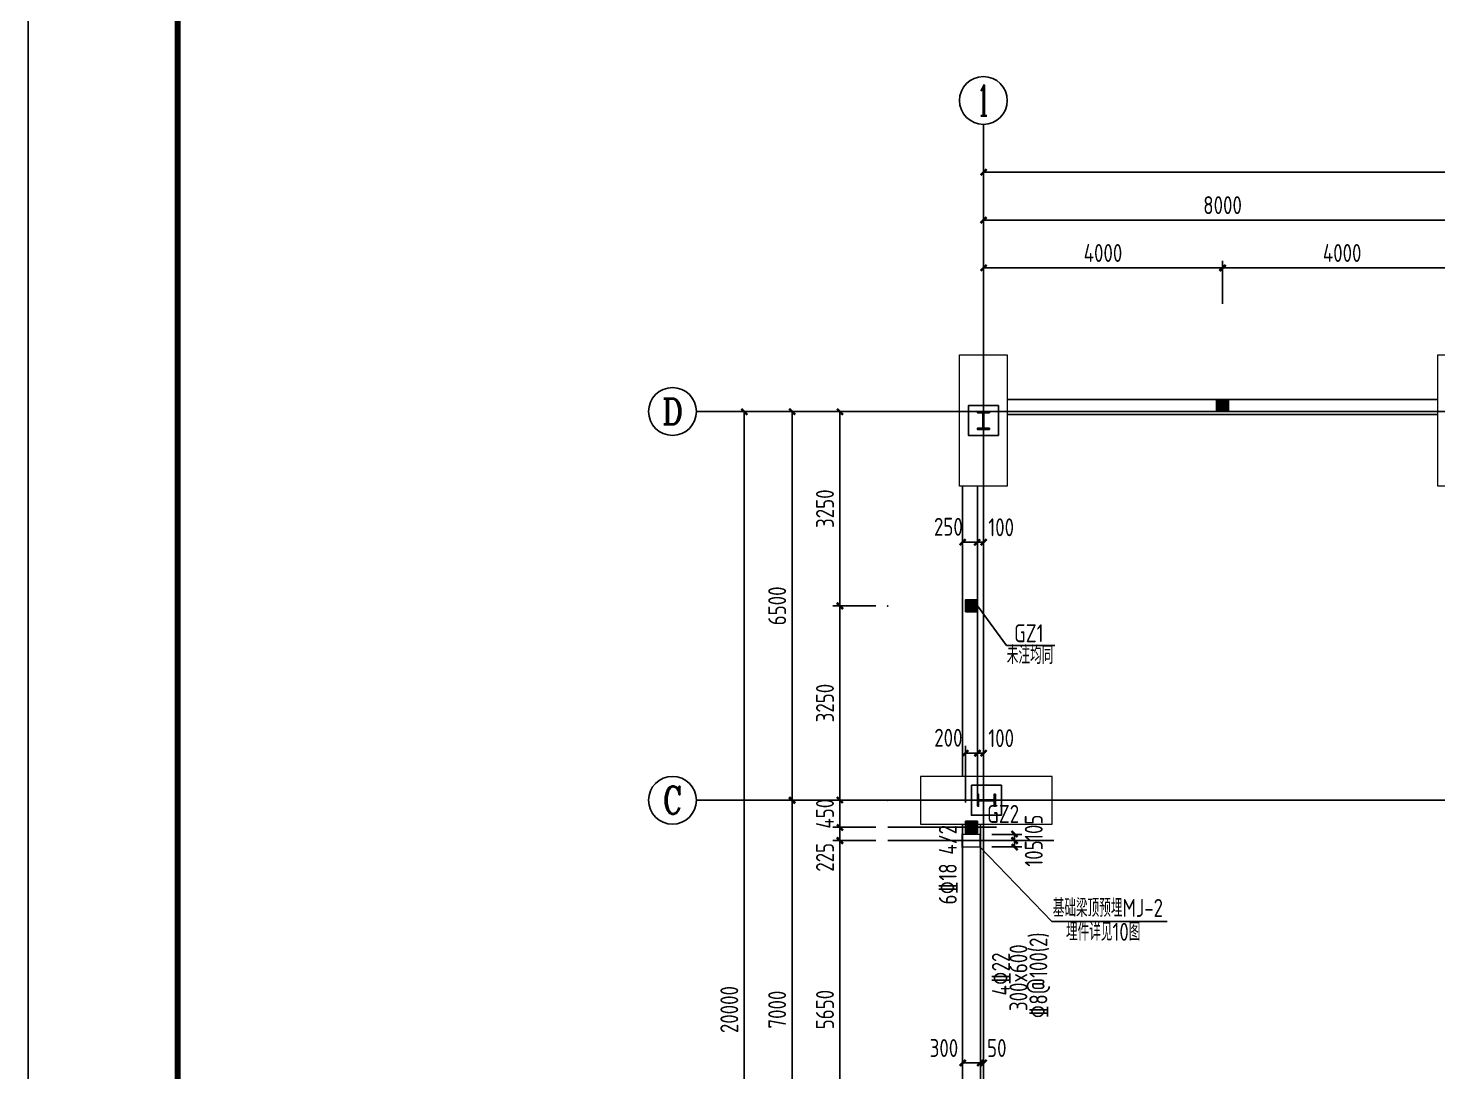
# Model space of a CAD drawing. Header units: millimetres. Extents: x 866561 to 877878, y 40199 to 44891.
# Drawn here: x 869400.5 to 869636.3, y 40552.2 to 40726.7 of the extents above; entities that cross this region are included whole.
import ezdxf
from ezdxf.enums import TextEntityAlignment as Align

# ---------------------------------------------------------------- set-up
doc = ezdxf.new("R2010")
doc.units = ezdxf.units.MM
doc.header["$LTSCALE"] = 1000
doc.header["$MEASUREMENT"] = 0
doc.linetypes.add('DOTE', pattern=[2.42, 2, -0.2, 0.02, -0.2])
for name, color, linetype in [('AXIS', 3, 'Continuous'), ('AXIS_TEXT', 7, 'Continuous'), ('DIM', 7, 'Continuous'), ('DOTE', 1, 'DOTE'), ('M_Prof', 2, 'Continuous'), ('WINDOW', 4, 'Continuous'), ('尺寸标注', 7, 'Continuous'), ('层14', 2, 'Continuous'), ('标注', 7, 'Continuous'), ('梁', 4, 'Continuous'), ('梁集中标注', 2, 'Continuous'), ('索引符号标注', 253, 'Continuous')]:
    doc.layers.add(name, color=color, linetype=linetype)
doc.layers.add('承台基础', color=23, linetype='Continuous', lineweight=18)
doc.styles.add('_TCH_AXIS', font='COMPLEX', dxfattribs={"bigfont": 'GBCBIG'})
doc.styles.add('COMPLEX', font='COMPLEX')
doc.styles.add('GBHZ', font='gbenor.shx', dxfattribs={"width": 0.9, "bigfont": 'gbcbig.shx'})
doc.dimstyles.new('Y100', dxfattribs={"dimscale": 0, "dimtxt": 3, "dimasz": 0.01, "dimexe": 1.2, "dimexo": 2, "dimgap": 1, "dimtad": 1, "dimdec": 0, "dimlfac": 100, "dimzin": 0, "dimdsep": 46, "dimtxsty": 'GBHZ', "dimblk": 'DX', "dimcen": 0.09, "dimdle": 1, "dimclrd": 7, "dimclre": 7, "dimclrt": 7, "dimadec": 0, "dimazin": 0, "dimtfac": 1, "dimtdec": 0, "dimtix": 1, "dimtmove": 2, "dimatfit": 3, "dimldrblk": 'DX', "dimfxl": 0, "dimtolj": 1, "dimtzin": 0, "dimarcsym": 0})

# ---------------------------------------------------------------- blocks, each defined once
blk = doc.blocks.new('_AXISO')
blk.add_circle((0, 0), 0.5)
at = {"layer": 'AXIS_TEXT', "style": 'COMPLEX', "width": 1.041667}
blk.add_attdef('A', text='', height=0.56, dxfattribs=at).set_placement((-0.25, -0.28), (0.25, -0.28), align=Align.FIT)
blk = doc.blocks.new('DX')
at = {"color": 0, "linetype": 'ByBlock', "const_width": 40}
blk.add_lwpolyline([(-54, -51), (46, 49)], dxfattribs=at)
blk = doc.blocks.new('*D238')
at = {"layer": 'Defpoints', "color": 0, "transparency": 16777216}
for p in [(869528.29, 40597.64), (869544.29, 40597.64), (869544.29, 40527.64)]:
    blk.add_point(p, dxfattribs=at)
at = {"layer": 'dim', "color": 7, "lineweight": -2, "transparency": 16777216}
for p, q in [((869542.29, 40597.64), (869527.09, 40597.64)), ((869528.29, 40527.65), (869528.29, 40597.63)), ((869542.29, 40527.64), (869527.09, 40527.64))]:
    blk.add_line(p, q, dxfattribs=at)
at = {"layer": 'dim', "color": 7, "lineweight": -2, "transparency": 16777216, "xscale": 0.01, "yscale": 0.01, "zscale": 0.01}
for p, rotation in [((869528.29, 40597.64), 90), ((869528.29, 40527.64), 270)]:
    blk.add_blockref('DX', p, dxfattribs=dict(at, rotation=rotation))
at = {"layer": 'dim', "color": 7, "transparency": 16777216, "insert": (869525.79, 40562.64), "char_height": 3, "attachment_point": 5, "rotation": 90, "style": 'GBHZ'}
blk.add_mtext('\\A1;7000', dxfattribs=at)
blk = doc.blocks.new('*D239')
at = {"layer": 'Defpoints', "color": 0, "transparency": 16777216}
for p in [(869528.29, 40662.64), (869544.29, 40662.64), (869544.29, 40597.64)]:
    blk.add_point(p, dxfattribs=at)
at = {"layer": 'dim', "color": 7, "lineweight": -2, "transparency": 16777216}
for p, q in [((869542.29, 40662.64), (869527.09, 40662.64)), ((869528.29, 40597.65), (869528.29, 40662.63)), ((869542.29, 40597.64), (869527.09, 40597.64))]:
    blk.add_line(p, q, dxfattribs=at)
at = {"layer": 'dim', "color": 7, "lineweight": -2, "transparency": 16777216, "xscale": 0.01, "yscale": 0.01, "zscale": 0.01}
for p, rotation in [((869528.29, 40662.64), 90), ((869528.29, 40597.64), 270)]:
    blk.add_blockref('DX', p, dxfattribs=dict(at, rotation=rotation))
at = {"layer": 'dim', "color": 7, "transparency": 16777216, "insert": (869525.79, 40630.14), "char_height": 3, "attachment_point": 5, "rotation": 90, "style": 'GBHZ'}
blk.add_mtext('\\A1;6500', dxfattribs=at)
blk = doc.blocks.new('*D226')
at = {"layer": 'Defpoints', "color": 0, "transparency": 16777216}
for p in [(869544.29, 40662.64), (869520.29, 40462.64), (869544.29, 40462.64)]:
    blk.add_point(p, dxfattribs=at)
at = {"layer": 'dim', "color": 7, "lineweight": -2, "transparency": 16777216}
for p, q in [((869542.29, 40662.64), (869519.09, 40662.64)), ((869520.29, 40662.63), (869520.29, 40462.65)), ((869542.29, 40462.64), (869519.09, 40462.64))]:
    blk.add_line(p, q, dxfattribs=at)
at = {"layer": 'dim', "color": 7, "lineweight": -2, "transparency": 16777216, "xscale": 0.01, "yscale": 0.01, "zscale": 0.01}
for p, rotation in [((869520.29, 40662.64), 90), ((869520.29, 40462.64), 270)]:
    blk.add_blockref('DX', p, dxfattribs=dict(at, rotation=rotation))
at = {"layer": 'dim', "color": 7, "transparency": 16777216, "insert": (869517.79, 40562.64), "char_height": 3, "attachment_point": 5, "rotation": 90, "style": 'GBHZ'}
blk.add_mtext('\\A1;20000', dxfattribs=at)
blk = doc.blocks.new('*D219')
at = {"layer": 'Defpoints', "color": 0, "transparency": 16777216}
for p in [(869640.29, 40694.64), (869560.29, 40678.64), (869640.29, 40678.64)]:
    blk.add_point(p, dxfattribs=at)
at = {"layer": 'dim', "color": 7, "lineweight": -2, "transparency": 16777216}
for p, q in [((869560.29, 40680.64), (869560.29, 40695.84)), ((869640.29, 40680.64), (869640.29, 40695.84)), ((869560.3, 40694.64), (869640.28, 40694.64))]:
    blk.add_line(p, q, dxfattribs=at)
at = {"layer": 'dim', "color": 7, "lineweight": -2, "transparency": 16777216, "xscale": 0.01, "yscale": 0.01, "zscale": 0.01, "rotation": 180}
blk.add_blockref('DX', (869560.29, 40694.64), dxfattribs=at)
at = {"layer": 'dim', "color": 7, "lineweight": -2, "transparency": 16777216, "xscale": 0.01, "yscale": 0.01, "zscale": 0.01}
blk.add_blockref('DX', (869640.29, 40694.64), dxfattribs=at)
at = {"layer": 'dim', "color": 7, "transparency": 16777216, "insert": (869600.29, 40697.14), "char_height": 3, "attachment_point": 5, "style": 'GBHZ'}
blk.add_mtext('\\A1;8000', dxfattribs=at)
blk = doc.blocks.new('*D225')
at = {"layer": 'Defpoints', "color": 0, "transparency": 16777216}
for p in [(869560.29, 40702.64), (869560.29, 40678.64), (870040.29, 40678.64)]:
    blk.add_point(p, dxfattribs=at)
at = {"layer": 'dim', "color": 7, "lineweight": -2, "transparency": 16777216}
for p, q in [((869560.29, 40680.64), (869560.29, 40703.84)), ((870040.28, 40702.64), (869560.3, 40702.64)), ((870040.29, 40680.64), (870040.29, 40703.84))]:
    blk.add_line(p, q, dxfattribs=at)
at = {"layer": 'dim', "color": 7, "lineweight": -2, "transparency": 16777216, "xscale": 0.01, "yscale": 0.01, "zscale": 0.01, "rotation": 180}
blk.add_blockref('DX', (869560.29, 40702.64), dxfattribs=at)
at = {"layer": 'dim', "color": 7, "lineweight": -2, "transparency": 16777216, "xscale": 0.01, "yscale": 0.01, "zscale": 0.01}
blk.add_blockref('DX', (870040.29, 40702.64), dxfattribs=at)
at = {"layer": 'dim', "color": 7, "transparency": 16777216, "insert": (869800.29, 40705.14), "char_height": 3, "attachment_point": 5, "style": 'GBHZ'}
blk.add_mtext('\\A1;48000', dxfattribs=at)
blk = doc.blocks.new('*D1082')
at = {"layer": 'Defpoints', "color": 0, "transparency": 16777216}
for p in [(869544.29, 40662.64), (869536.29, 40630.14), (869544.29, 40630.14)]:
    blk.add_point(p, dxfattribs=at)
at = {"layer": 'dim', "color": 7, "lineweight": -2, "transparency": 16777216}
for p, q in [((869542.29, 40662.64), (869535.09, 40662.64)), ((869536.29, 40662.63), (869536.29, 40630.15)), ((869542.29, 40630.14), (869535.09, 40630.14))]:
    blk.add_line(p, q, dxfattribs=at)
at = {"layer": 'dim', "color": 7, "lineweight": -2, "transparency": 16777216, "xscale": 0.01, "yscale": 0.01, "zscale": 0.01}
for p, rotation in [((869536.29, 40662.64), 90), ((869536.29, 40630.14), 270)]:
    blk.add_blockref('DX', p, dxfattribs=dict(at, rotation=rotation))
at = {"layer": 'dim', "color": 7, "transparency": 16777216, "insert": (869533.79, 40646.39), "char_height": 3, "attachment_point": 5, "rotation": 90, "style": 'GBHZ'}
blk.add_mtext('\\A1;3250', dxfattribs=at)
blk = doc.blocks.new('*D1083')
at = {"layer": 'dim', "color": 7, "lineweight": -2, "transparency": 16777216}
for p, q in [((869542.29, 40630.14), (869535.09, 40630.14)), ((869536.29, 40630.13), (869536.29, 40597.65)), ((869542.29, 40597.64), (869535.09, 40597.64))]:
    blk.add_line(p, q, dxfattribs=at)
at = {"layer": 'dim', "color": 0, "transparency": 16777216}
for p in [(869544.29, 40630.14), (869536.29, 40597.64), (869544.29, 40597.64)]:
    blk.add_point(p, dxfattribs=at)
at = {"layer": 'dim', "color": 7, "lineweight": -2, "transparency": 16777216, "xscale": 0.01, "yscale": 0.01, "zscale": 0.01}
for p, rotation in [((869536.29, 40630.14), 90), ((869536.29, 40597.64), 270)]:
    blk.add_blockref('DX', p, dxfattribs=dict(at, rotation=rotation))
at = {"layer": 'dim', "color": 7, "transparency": 16777216, "insert": (869533.79, 40613.89), "char_height": 3, "attachment_point": 5, "rotation": 90, "style": 'GBHZ'}
blk.add_mtext('\\A1;3250', dxfattribs=at)
blk = doc.blocks.new('*D1099')
at = {"layer": 'Defpoints', "color": 0, "transparency": 16777216}
for p in [(869600.29, 40686.64), (869560.29, 40678.64), (869600.29, 40678.64)]:
    blk.add_point(p, dxfattribs=at)
at = {"layer": 'dim', "color": 7, "lineweight": -2, "transparency": 16777216}
for p, q in [((869560.29, 40680.64), (869560.29, 40687.84)), ((869600.29, 40680.64), (869600.29, 40687.84)), ((869560.3, 40686.64), (869600.28, 40686.64))]:
    blk.add_line(p, q, dxfattribs=at)
at = {"layer": 'dim', "color": 7, "lineweight": -2, "transparency": 16777216, "xscale": 0.01, "yscale": 0.01, "zscale": 0.01, "rotation": 180}
blk.add_blockref('DX', (869560.29, 40686.64), dxfattribs=at)
at = {"layer": 'dim', "color": 7, "lineweight": -2, "transparency": 16777216, "xscale": 0.01, "yscale": 0.01, "zscale": 0.01}
blk.add_blockref('DX', (869600.29, 40686.64), dxfattribs=at)
at = {"layer": 'dim', "color": 7, "transparency": 16777216, "insert": (869580.29, 40689.14), "char_height": 3, "attachment_point": 5, "style": 'GBHZ'}
blk.add_mtext('\\A1;4000', dxfattribs=at)
blk = doc.blocks.new('*D1100')
at = {"layer": 'Defpoints', "color": 0, "transparency": 16777216}
for p in [(869640.29, 40686.64), (869600.29, 40678.64), (869640.29, 40678.64)]:
    blk.add_point(p, dxfattribs=at)
at = {"layer": 'dim', "color": 7, "lineweight": -2, "transparency": 16777216}
for p, q in [((869600.29, 40680.64), (869600.29, 40687.84)), ((869640.29, 40680.64), (869640.29, 40687.84)), ((869600.3, 40686.64), (869640.28, 40686.64))]:
    blk.add_line(p, q, dxfattribs=at)
at = {"layer": 'dim', "color": 7, "lineweight": -2, "transparency": 16777216, "xscale": 0.01, "yscale": 0.01, "zscale": 0.01, "rotation": 180}
blk.add_blockref('DX', (869600.29, 40686.64), dxfattribs=at)
at = {"layer": 'dim', "color": 7, "lineweight": -2, "transparency": 16777216, "xscale": 0.01, "yscale": 0.01, "zscale": 0.01}
blk.add_blockref('DX', (869640.29, 40686.64), dxfattribs=at)
at = {"layer": 'dim', "color": 7, "transparency": 16777216, "insert": (869620.29, 40689.14), "char_height": 3, "attachment_point": 5, "style": 'GBHZ'}
blk.add_mtext('\\A1;4000', dxfattribs=at)
blk = doc.blocks.new('*D1157')
at = {"layer": 'Defpoints', "color": 0, "transparency": 16777216}
for p in [(869559.69, 40591.94), (869559.69, 40590.89), (869565.5, 40590.89)]:
    blk.add_point(p, dxfattribs=at)
at = {"layer": '标注', "color": 7, "lineweight": -2, "transparency": 16777216}
for p, q in [((869561.69, 40591.94), (869566.7, 40591.94)), ((869565.5, 40591.95), (869565.5, 40591.96)), ((869565.5, 40591.94), (869565.5, 40590.89)), ((869561.69, 40590.89), (869566.7, 40590.89)), ((869565.5, 40590.88), (869565.5, 40590.87))]:
    blk.add_line(p, q, dxfattribs=at)
at = {"layer": '标注', "color": 7, "lineweight": -2, "transparency": 16777216, "xscale": 0.01, "yscale": 0.01, "zscale": 0.01}
for p, rotation in [((869565.5, 40591.94), 270), ((869565.5, 40590.89), 90)]:
    blk.add_blockref('DX', p, dxfattribs=dict(at, rotation=rotation))
at = {"layer": '标注', "color": 7, "transparency": 16777216, "insert": (869568.71, 40593.04), "char_height": 3, "attachment_point": 5, "rotation": 90, "style": 'GBHZ'}
blk.add_mtext('\\A1;105', dxfattribs=at)
blk = doc.blocks.new('*D1158')
at = {"layer": 'Defpoints', "color": 0, "transparency": 16777216}
for p in [(869559.69, 40590.89), (869559.69, 40589.84), (869565.5, 40590.89)]:
    blk.add_point(p, dxfattribs=at)
at = {"layer": '标注', "color": 7, "lineweight": -2, "transparency": 16777216}
for p, q in [((869561.69, 40590.89), (869566.7, 40590.89)), ((869561.69, 40589.84), (869566.7, 40589.84)), ((869565.5, 40590.9), (869565.5, 40590.91)), ((869565.5, 40589.84), (869565.5, 40590.89)), ((869565.5, 40589.83), (869565.5, 40589.82))]:
    blk.add_line(p, q, dxfattribs=at)
at = {"layer": '标注', "color": 7, "lineweight": -2, "transparency": 16777216, "xscale": 0.01, "yscale": 0.01, "zscale": 0.01}
for p, rotation in [((869565.5, 40590.89), 270), ((869565.5, 40589.84), 90)]:
    blk.add_blockref('DX', p, dxfattribs=dict(at, rotation=rotation))
at = {"layer": '标注', "color": 7, "transparency": 16777216, "insert": (869568.71, 40588.73), "char_height": 3, "attachment_point": 5, "rotation": 90, "style": 'GBHZ'}
blk.add_mtext('\\A1;105', dxfattribs=at)
blk = doc.blocks.new('*D1159')
at = {"layer": 'Defpoints', "color": 0, "transparency": 16777216}
for p in [(869556.79, 40561.89), (869559.79, 40561.93), (869559.79, 40553.71)]:
    blk.add_point(p, dxfattribs=at)
at = {"layer": '标注', "color": 7, "lineweight": -2, "transparency": 16777216}
for p, q in [((869556.79, 40559.89), (869556.79, 40552.51)), ((869559.79, 40559.93), (869559.79, 40552.51)), ((869556.8, 40553.71), (869559.78, 40553.71))]:
    blk.add_line(p, q, dxfattribs=at)
at = {"layer": '标注', "color": 7, "lineweight": -2, "transparency": 16777216, "xscale": 0.01, "yscale": 0.01, "zscale": 0.01, "rotation": 180}
blk.add_blockref('DX', (869556.79, 40553.71), dxfattribs=at)
at = {"layer": '标注', "color": 7, "lineweight": -2, "transparency": 16777216, "xscale": 0.01, "yscale": 0.01, "zscale": 0.01}
blk.add_blockref('DX', (869559.79, 40553.71), dxfattribs=at)
at = {"layer": '标注', "color": 7, "transparency": 16777216, "insert": (869553.69, 40556.21), "char_height": 3, "attachment_point": 5, "style": 'GBHZ'}
blk.add_mtext('\\A1;300', dxfattribs=at)
blk = doc.blocks.new('*D1160')
at = {"layer": 'Defpoints', "color": 0, "transparency": 16777216}
for p in [(869559.79, 40561.93), (869560.29, 40561.93), (869560.29, 40553.71)]:
    blk.add_point(p, dxfattribs=at)
at = {"layer": '标注', "color": 7, "lineweight": -2, "transparency": 16777216}
for p, q in [((869559.79, 40559.93), (869559.79, 40552.51)), ((869560.29, 40559.93), (869560.29, 40552.51)), ((869559.78, 40553.71), (869559.77, 40553.71)), ((869559.79, 40553.71), (869560.29, 40553.71)), ((869560.3, 40553.71), (869560.31, 40553.71))]:
    blk.add_line(p, q, dxfattribs=at)
at = {"layer": '标注', "color": 7, "lineweight": -2, "transparency": 16777216, "xscale": 0.01, "yscale": 0.01, "zscale": 0.01}
blk.add_blockref('DX', (869559.79, 40553.71), dxfattribs=at)
at = {"layer": '标注', "color": 7, "lineweight": -2, "transparency": 16777216, "xscale": 0.01, "yscale": 0.01, "zscale": 0.01, "rotation": 180}
blk.add_blockref('DX', (869560.29, 40553.71), dxfattribs=at)
at = {"layer": '标注', "color": 7, "transparency": 16777216, "insert": (869562.53, 40556.21), "char_height": 3, "attachment_point": 5, "style": 'GBHZ'}
blk.add_mtext('\\A1;50', dxfattribs=at)
blk = doc.blocks.new('*D1161')
at = {"layer": 'Defpoints', "color": 0, "transparency": 16777216}
for p in [(869559.29, 40605.52), (869557.29, 40595.28), (869559.29, 40595.28)]:
    blk.add_point(p, dxfattribs=at)
at = {"layer": '标注', "color": 7, "lineweight": -2, "transparency": 16777216}
for p, q in [((869557.28, 40605.52), (869557.27, 40605.52)), ((869557.29, 40597.28), (869557.29, 40606.72)), ((869557.29, 40605.52), (869559.29, 40605.52)), ((869559.29, 40597.28), (869559.29, 40606.72)), ((869559.3, 40605.52), (869559.31, 40605.52))]:
    blk.add_line(p, q, dxfattribs=at)
at = {"layer": '标注', "color": 7, "lineweight": -2, "transparency": 16777216, "xscale": 0.01, "yscale": 0.01, "zscale": 0.01}
blk.add_blockref('DX', (869557.29, 40605.52), dxfattribs=at)
at = {"layer": '标注', "color": 7, "lineweight": -2, "transparency": 16777216, "xscale": 0.01, "yscale": 0.01, "zscale": 0.01, "rotation": 180}
blk.add_blockref('DX', (869559.29, 40605.52), dxfattribs=at)
at = {"layer": '标注', "color": 7, "transparency": 16777216, "insert": (869554.43, 40608.09), "char_height": 3, "attachment_point": 5, "style": 'GBHZ'}
blk.add_mtext('\\A1;200', dxfattribs=at)
blk = doc.blocks.new('*D1154')
at = {"layer": 'Defpoints', "color": 0, "transparency": 16777216}
for p in [(869544.29, 40597.64), (869536.29, 40593.14), (869544.29, 40593.14)]:
    blk.add_point(p, dxfattribs=at)
at = {"layer": 'dim', "color": 7, "lineweight": -2, "transparency": 16777216}
for p, q in [((869542.29, 40597.64), (869535.09, 40597.64)), ((869536.29, 40597.65), (869536.29, 40597.66)), ((869536.29, 40597.64), (869536.29, 40593.14)), ((869542.29, 40593.14), (869535.09, 40593.14)), ((869536.29, 40593.13), (869536.29, 40593.12))]:
    blk.add_line(p, q, dxfattribs=at)
at = {"layer": 'dim', "color": 7, "lineweight": -2, "transparency": 16777216, "xscale": 0.01, "yscale": 0.01, "zscale": 0.01}
for p, rotation in [((869536.29, 40597.64), 270), ((869536.29, 40593.14), 90)]:
    blk.add_blockref('DX', p, dxfattribs=dict(at, rotation=rotation))
at = {"layer": 'dim', "color": 7, "transparency": 16777216, "insert": (869533.79, 40595.39), "char_height": 3, "attachment_point": 5, "rotation": 90, "style": 'GBHZ'}
blk.add_mtext('\\A1;450', dxfattribs=at)
blk = doc.blocks.new('*D1155')
at = {"layer": 'Defpoints', "color": 0, "transparency": 16777216}
for p in [(869544.29, 40593.14), (869536.29, 40590.89), (869544.29, 40590.89)]:
    blk.add_point(p, dxfattribs=at)
at = {"layer": 'dim', "color": 7, "lineweight": -2, "transparency": 16777216}
for p, q in [((869542.29, 40593.14), (869535.09, 40593.14)), ((869536.29, 40593.13), (869536.29, 40590.9)), ((869542.29, 40590.89), (869535.09, 40590.89))]:
    blk.add_line(p, q, dxfattribs=at)
at = {"layer": 'dim', "color": 7, "lineweight": -2, "transparency": 16777216, "xscale": 0.01, "yscale": 0.01, "zscale": 0.01}
for p, rotation in [((869536.29, 40593.14), 90), ((869536.29, 40590.89), 270)]:
    blk.add_blockref('DX', p, dxfattribs=dict(at, rotation=rotation))
at = {"layer": 'dim', "color": 7, "transparency": 16777216, "insert": (869533.79, 40588.1), "char_height": 3, "attachment_point": 5, "rotation": 90, "style": 'GBHZ'}
blk.add_mtext('\\A1;225', dxfattribs=at)
blk = doc.blocks.new('*D1156')
at = {"layer": 'Defpoints', "color": 0, "transparency": 16777216}
for p in [(869544.29, 40590.89), (869536.29, 40534.39), (869544.29, 40534.39)]:
    blk.add_point(p, dxfattribs=at)
at = {"layer": 'dim', "color": 7, "lineweight": -2, "transparency": 16777216}
for p, q in [((869542.29, 40590.89), (869535.09, 40590.89)), ((869536.29, 40590.88), (869536.29, 40534.4)), ((869542.29, 40534.39), (869535.09, 40534.39))]:
    blk.add_line(p, q, dxfattribs=at)
at = {"layer": 'dim', "color": 7, "lineweight": -2, "transparency": 16777216, "xscale": 0.01, "yscale": 0.01, "zscale": 0.01}
for p, rotation in [((869536.29, 40590.89), 90), ((869536.29, 40534.39), 270)]:
    blk.add_blockref('DX', p, dxfattribs=dict(at, rotation=rotation))
at = {"layer": 'dim', "color": 7, "transparency": 16777216, "insert": (869533.79, 40562.64), "char_height": 3, "attachment_point": 5, "rotation": 90, "style": 'GBHZ'}
blk.add_mtext('\\A1;5650', dxfattribs=at)
blk = doc.blocks.new('*D1162')
at = {"layer": 'Defpoints', "color": 0, "transparency": 16777216}
for p in [(869560.29, 40605.52), (869559.29, 40596.3), (869560.29, 40596.3)]:
    blk.add_point(p, dxfattribs=at)
at = {"layer": 'dim', "color": 7, "lineweight": -2, "transparency": 16777216}
for p, q in [((869559.28, 40605.52), (869559.27, 40605.52)), ((869559.29, 40598.3), (869559.29, 40606.72)), ((869559.29, 40605.52), (869560.29, 40605.52)), ((869560.29, 40598.3), (869560.29, 40606.72)), ((869560.3, 40605.52), (869560.31, 40605.52))]:
    blk.add_line(p, q, dxfattribs=at)
at = {"layer": 'dim', "color": 7, "lineweight": -2, "transparency": 16777216, "xscale": 0.01, "yscale": 0.01, "zscale": 0.01}
blk.add_blockref('DX', (869559.29, 40605.52), dxfattribs=at)
at = {"layer": 'dim', "color": 7, "lineweight": -2, "transparency": 16777216, "xscale": 0.01, "yscale": 0.01, "zscale": 0.01, "rotation": 180}
blk.add_blockref('DX', (869560.29, 40605.52), dxfattribs=at)
at = {"layer": 'dim', "color": 7, "transparency": 16777216, "insert": (869563.26, 40608.02), "char_height": 3, "attachment_point": 5, "style": 'GBHZ'}
blk.add_mtext('\\A1;100', dxfattribs=at)
blk = doc.blocks.new('*D1926')
at = {"layer": 'Defpoints', "color": 0, "transparency": 16777216}
for p in [(869559.29, 40640.78), (869556.79, 40634.31), (869559.29, 40634.31)]:
    blk.add_point(p, dxfattribs=at)
at = {"layer": '标注', "color": 7, "lineweight": -2, "transparency": 16777216}
for p, q in [((869556.79, 40636.31), (869556.79, 40641.98)), ((869556.8, 40640.78), (869559.28, 40640.78)), ((869559.29, 40636.31), (869559.29, 40641.98))]:
    blk.add_line(p, q, dxfattribs=at)
at = {"layer": '标注', "color": 7, "lineweight": -2, "transparency": 16777216, "xscale": 0.01, "yscale": 0.01, "zscale": 0.01, "rotation": 180}
blk.add_blockref('DX', (869556.79, 40640.78), dxfattribs=at)
at = {"layer": '标注', "color": 7, "lineweight": -2, "transparency": 16777216, "xscale": 0.01, "yscale": 0.01, "zscale": 0.01}
blk.add_blockref('DX', (869559.29, 40640.78), dxfattribs=at)
at = {"layer": '标注', "color": 7, "transparency": 16777216, "insert": (869554.43, 40643.36), "char_height": 3, "attachment_point": 5, "style": 'GBHZ'}
blk.add_mtext('\\A1;250', dxfattribs=at)
blk = doc.blocks.new('*D1925')
at = {"layer": 'Defpoints', "color": 0, "transparency": 16777216}
for p in [(869560.29, 40640.78), (869559.29, 40635.33), (869560.29, 40635.33)]:
    blk.add_point(p, dxfattribs=at)
at = {"layer": 'dim', "color": 7, "lineweight": -2, "transparency": 16777216}
for p, q in [((869559.28, 40640.78), (869559.27, 40640.78)), ((869559.29, 40637.33), (869559.29, 40641.98)), ((869559.29, 40640.78), (869560.29, 40640.78)), ((869560.29, 40637.33), (869560.29, 40641.98)), ((869560.3, 40640.78), (869560.31, 40640.78))]:
    blk.add_line(p, q, dxfattribs=at)
at = {"layer": 'dim', "color": 7, "lineweight": -2, "transparency": 16777216, "xscale": 0.01, "yscale": 0.01, "zscale": 0.01}
blk.add_blockref('DX', (869559.29, 40640.78), dxfattribs=at)
at = {"layer": 'dim', "color": 7, "lineweight": -2, "transparency": 16777216, "xscale": 0.01, "yscale": 0.01, "zscale": 0.01, "rotation": 180}
blk.add_blockref('DX', (869560.29, 40640.78), dxfattribs=at)
at = {"layer": 'dim', "color": 7, "transparency": 16777216, "insert": (869563.26, 40643.28), "char_height": 3, "attachment_point": 5, "style": 'GBHZ'}
blk.add_mtext('\\A1;100', dxfattribs=at)

msp = doc.modelspace()

# ---------------------------------------------------------------- linework, layer by layer
for p, q in [((869400.527, 40201.355), (869400.527, 40795.355)), ((869400.527, 40795.355), (869400.527, 40201.355))]:
    msp.add_line(p, q)
at = {"color": 0, "const_width": 1}
msp.add_lwpolyline([(870231.527, 40211.355), (869425.527, 40211.355), (869425.527, 40785.355), (870231.527, 40785.355)], close=True, dxfattribs=at)
for points in [[(869562.788, 40663.637), (869562.788, 40658.637), (869557.788, 40658.637), (869557.788, 40663.637)], [(869558.288, 40600.137), (869563.288, 40600.137), (869563.288, 40595.137), (869558.288, 40595.137)]]:
    msp.add_lwpolyline(points, close=True)
at = {"layer": 'AXIS', "color": 0}
for p, q in [((869560.288, 40678.637), (869560.288, 40710.637)), ((869544.288, 40662.637), (869512.288, 40662.637)), ((869544.288, 40597.637), (869512.288, 40597.637))]:
    msp.add_line(p, q, dxfattribs=at)
at = {"layer": 'DOTE', "linetype": 'DOTE'}
for p, q in [((869560.288, 40446.637), (869560.288, 40678.637)), ((869544.288, 40662.637), (870056.288, 40662.637)), ((869544.288, 40597.637), (870056.288, 40597.637)), ((869562.463, 40593.137), (869544.288, 40593.137)), ((869572.054, 40590.887), (869544.288, 40590.887))]:
    msp.add_line(p, q, dxfattribs=at)
at = {"layer": 'M_Prof'}
for points in [[(869559.288, 40662.637), (869561.288, 40662.637), (869561.288, 40662.437), (869560.378, 40662.437), (869560.378, 40659.837), (869561.288, 40659.837), (869561.288, 40659.637), (869559.288, 40659.637), (869559.288, 40659.837), (869560.198, 40659.837), (869560.198, 40662.437), (869559.288, 40662.437)], [(869559.288, 40596.637), (869559.288, 40598.637), (869559.488, 40598.637), (869559.488, 40597.727), (869562.088, 40597.727), (869562.088, 40598.637), (869562.288, 40598.637), (869562.288, 40596.637), (869562.088, 40596.637), (869562.088, 40597.547), (869559.488, 40597.547), (869559.488, 40596.637)]]:
    msp.add_lwpolyline(points, close=True, dxfattribs=at)
at = {"layer": 'WINDOW'}
for p, q in [((869556.788, 40531.637), (869556.788, 40593.637)), ((869571.722, 40577.381), (869559.688, 40589.836))]:
    msp.add_line(p, q, dxfattribs=at)
at = {"layer": '尺寸标注', "color": 6, "linetype": 'ByBlock', "const_width": 0.2}
msp.add_lwpolyline([(869556.688, 40589.836), (869556.688, 40591.936), (869559.688, 40591.936), (869559.688, 40589.836), (869556.688, 40589.836)], dxfattribs=at)
at = {"layer": '层14'}
for points in [[(869599.288, 40664.637), (869601.288, 40664.637), (869601.288, 40662.637), (869599.288, 40662.637)], [(869557.288, 40629.137), (869559.288, 40629.137), (869559.288, 40631.137), (869557.288, 40631.137)], [(869557.288, 40594.137), (869557.288, 40592.137), (869559.288, 40592.137), (869559.288, 40594.137)]]:
    msp.add_lwpolyline(points, close=True, dxfattribs=at)
for points in [[(869599.288, 40664.637), (869599.288, 40662.637), (869601.288, 40664.637), (869601.288, 40662.637)], [(869557.288, 40629.137), (869557.288, 40631.137), (869559.288, 40629.137), (869559.288, 40631.137)], [(869557.288, 40594.137), (869559.288, 40594.137), (869557.288, 40592.137), (869559.288, 40592.137)]]:
    msp.add_solid(points, dxfattribs=at)
at = {"layer": '承台基础', "color": 2, "ltscale": 0.006}
for points in [[(869564.288, 40672.137), (869564.288, 40650.137), (869556.288, 40650.137), (869556.288, 40672.137)], [(869644.288, 40672.137), (869644.288, 40650.137), (869636.288, 40650.137), (869636.288, 40672.137)], [(869549.788, 40593.637), (869571.788, 40593.637), (869571.788, 40601.637), (869549.788, 40601.637)]]:
    msp.add_lwpolyline(points, close=True, dxfattribs=at)
at = {"layer": '标注'}
msp.add_line((869571.722, 40577.381), (869591.013, 40577.381), dxfattribs=at)
at = {"layer": '梁'}
for p, q in [((869564.288, 40664.637), (869636.288, 40664.637)), ((869564.288, 40662.137), (869636.288, 40662.137)), ((869556.788, 40650.137), (869556.788, 40601.637)), ((869559.288, 40650.137), (869559.288, 40601.637)), ((869559.788, 40593.637), (869559.788, 40531.637))]:
    msp.add_line(p, q, dxfattribs=at)
at = {"layer": '索引符号标注'}
for p, q in [((869564.175, 40623.532), (869559.288, 40630.137)), ((869572.237, 40623.532), (869564.175, 40623.532))]:
    msp.add_line(p, q, dxfattribs=at)

# ---------------------------------------------------------------- block references
at = {"layer": 'AXIS', "color": 0}
ref = msp.add_blockref('_AXISO', (869560.288, 40714.637), dxfattribs=dict(at, xscale=-8, yscale=8, zscale=8, rotation=180))
ref.add_attrib('A', '1', dxfattribs={"layer": 'AXIS_TEXT', "color": 0, "height": 5.147, "style": '_TCH_AXIS'}).set_placement((869559.185, 40712.063), (869561.391, 40712.063), align=Align.FIT)
ref = msp.add_blockref('_AXISO', (869508.288, 40662.637), dxfattribs=dict(at, xscale=8, yscale=8, zscale=8))
ref.add_attrib('A', 'D', dxfattribs={"layer": 'AXIS_TEXT', "color": 0, "height": 4.353, "style": '_TCH_AXIS'}).set_placement((869506.527, 40660.461), (869510.05, 40660.461), align=Align.FIT)
ref = msp.add_blockref('_AXISO', (869508.288, 40597.637), dxfattribs=dict(at, xscale=8, yscale=8, zscale=8))
ref.add_attrib('A', 'C', dxfattribs={"layer": 'AXIS_TEXT', "color": 0, "height": 4.557, "style": '_TCH_AXIS'}).set_placement((869506.661, 40595.358), (869509.916, 40595.358), align=Align.FIT)

# ---------------------------------------------------------------- texts
at = {"layer": '梁集中标注', "style": 'GBHZ', "width": 0.9}
for s, p in [('GZ1', (869565.423, 40624.058)), ('未注均同', (869564.196, 40620.426)), ('GZ2', (869560.922, 40593.85)), ('基础梁顶预埋MJ-2', (869571.888, 40578.138)), ('埋件详见10图', (869574.099, 40574.14))]:
    msp.add_text(s, height=3, dxfattribs=at).set_placement(p)
at = {"layer": '梁集中标注', "color": 1, "style": 'GBHZ', "width": 0.9}
for s, p in [('6%%13218 4/2', (869555.833, 40580.213)), ('%%1328@100(2)', (869570.984, 40561.151)), ('300x600', (869567.649, 40562.395)), ('4%%13222', (869564.716, 40564.986))]:
    msp.add_text(s, height=3, rotation=90, dxfattribs=at).set_placement(p)

# ---------------------------------------------------------------- dimensions: what is measured, and where the dimension line sits
at = {"layer": 'dim'}
for base, p1, p2, override, picture, middle in [((869560.288, 40702.637), (870040.288, 40678.637), (869560.288, 40678.637), {"dimscale": 1, "dimfxl": 2}, '*D225', (869800.288, 40705.137)), ((869640.288, 40694.637), (869560.288, 40678.637), (869640.288, 40678.637), {"dimscale": 1, "dimfxl": 2}, '*D219', (869600.288, 40697.137)), ((869600.288, 40686.637), (869560.288, 40678.637), (869600.288, 40678.637), {"dimscale": 1}, '*D1099', (869580.288, 40689.137)), ((869640.288, 40686.637), (869600.288, 40678.637), (869640.288, 40678.637), {"dimscale": 1}, '*D1100', (869620.288, 40689.137))]:
    dim = msp.add_linear_dim(base=base, p1=p1, p2=p2, dimstyle='Y100', override=override, dxfattribs=at)
    dim.commit()
    dim.dimension.update_dxf_attribs({"geometry": picture, "text_midpoint": middle})
for base, p1, p2, angle, override, picture, middle in [((869520.288, 40462.637), (869544.288, 40662.637), (869544.288, 40462.637), 90, {"dimscale": 1, "dimfxl": 2}, '*D226', (869517.788, 40562.637)), ((869528.288, 40662.637), (869544.288, 40597.637), (869544.288, 40662.637), 90, {"dimscale": 1, "dimfxl": 2}, '*D239', (869525.788, 40630.137)), ((869536.288, 40630.137), (869544.288, 40662.637), (869544.288, 40630.137), 90, {"dimscale": 1}, '*D1082', (869533.788, 40646.387)), ((869536.288, 40597.637), (869544.288, 40630.137), (869544.288, 40597.637), 90, {"dimscale": 1}, '*D1083', (869533.788, 40613.887)), ((869528.288, 40597.637), (869544.288, 40527.637), (869544.288, 40597.637), 90, {"dimscale": 1, "dimfxl": 2}, '*D238', (869525.788, 40562.637)), ((869536.288, 40593.137), (869544.288, 40597.637), (869544.288, 40593.137), 270, {"dimscale": 1}, '*D1154', (869533.788, 40595.387)), ((869536.288, 40534.387), (869544.288, 40590.887), (869544.288, 40534.387), 270, {"dimscale": 1}, '*D1156', (869533.788, 40562.637))]:
    dim = msp.add_linear_dim(base=base, p1=p1, p2=p2, angle=angle, dimstyle='Y100', override=override, dxfattribs=at)
    dim.commit()
    dim.dimension.update_dxf_attribs({"geometry": picture, "text_midpoint": middle})
for base, p1, p2, picture, middle in [((869560.288, 40640.783), (869559.288, 40635.334), (869560.288, 40635.334), '*D1925', (869563.26, 40643.283)), ((869560.288, 40605.516), (869559.288, 40596.297), (869560.288, 40596.297), '*D1162', (869563.26, 40608.016))]:
    dim = msp.add_linear_dim(base=base, p1=p1, p2=p2, dimstyle='Y100', override={"dimscale": 1}, dxfattribs=at)
    dim.commit()
    dim.dimension.update_dxf_attribs({"geometry": picture, "text_midpoint": middle, "dimtype": 160})
dim = msp.add_linear_dim(base=(869536.288, 40590.887), p1=(869544.288, 40593.137), p2=(869544.288, 40590.887), angle=270, dimstyle='Y100', override={"dimscale": 1}, dxfattribs=at)
dim.commit()
dim.dimension.update_dxf_attribs({"geometry": '*D1155', "text_midpoint": (869533.788, 40588.101), "dimtype": 160})
at = {"layer": '标注'}
for base, p1, p2, picture, middle in [((869559.288, 40640.783), (869556.788, 40634.313), (869559.288, 40634.313), '*D1926', (869554.434, 40643.356)), ((869559.288, 40605.516), (869557.288, 40595.276), (869559.288, 40595.276), '*D1161', (869554.434, 40608.09)), ((869559.788, 40553.713), (869556.788, 40561.893), (869559.788, 40561.933), '*D1159', (869553.694, 40556.213)), ((869560.288, 40553.713), (869559.788, 40561.933), (869560.288, 40561.933), '*D1160', (869562.535, 40556.213))]:
    dim = msp.add_linear_dim(base=base, p1=p1, p2=p2, dimstyle='Y100', override={"dimscale": 1, "dimfxl": 2}, dxfattribs=at)
    dim.commit()
    dim.dimension.update_dxf_attribs({"geometry": picture, "text_midpoint": middle, "dimtype": 160})
for p1, angle, picture, middle in [((869559.688, 40591.936), 270, '*D1157', (869568.71, 40593.039)), ((869559.688, 40589.836), 90, '*D1158', (869568.71, 40588.733))]:
    dim = msp.add_linear_dim(base=(869565.503, 40590.886), p1=p1, p2=(869559.688, 40590.886), angle=angle, dimstyle='Y100', override={"dimscale": 1, "dimfxl": 2}, dxfattribs=at)
    dim.commit()
    dim.dimension.update_dxf_attribs({"geometry": picture, "text_midpoint": middle, "dimtype": 160})

doc.saveas('drawing.dxf')
